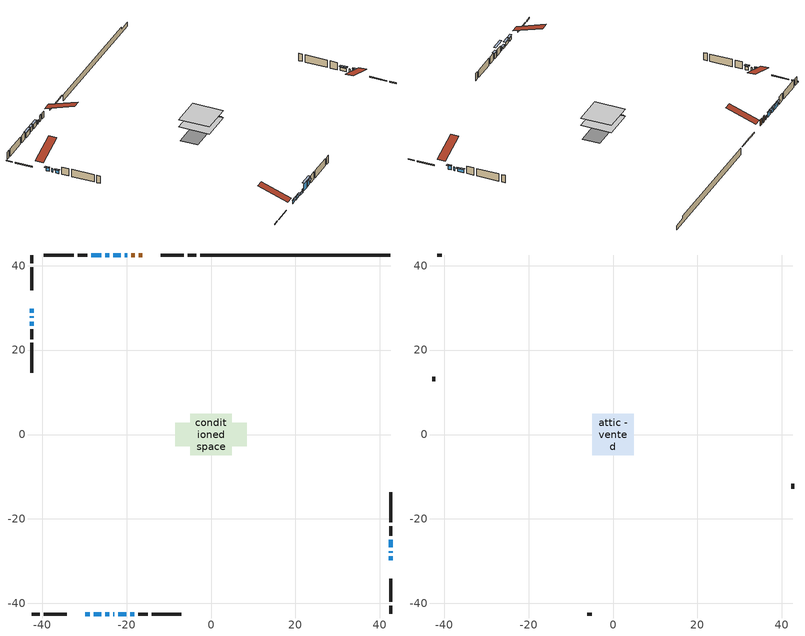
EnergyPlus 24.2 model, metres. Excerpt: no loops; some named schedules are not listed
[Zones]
conditioned space
 floor adiabatic (AdiabaticFloorConstruction): -4.86,-4.86 -4.86,4.86 4.86,4.86 4.86,-4.86 z0.53
 floor foundation (Slab1 construction): -8.5,-2.78 -8.5,2.78 8.5,2.78 8.5,-2.78 z-1.6
 wall outside (RimJoist1 construction): -3.51,42.53 -5.52,42.53 / -42.53,-42.53 -40.52,-42.53 / -42.53,42.53 -42.53,40.52 / 42.53,-42.53 42.53,-40.52 z0.53:0.83
 wall outside (RimJoist2 construction): -6.45,42.53 -11.88,42.53 / -39.59,-42.53 -34.16,-42.53 / -42.53,39.59 -42.53,34.16 / 42.53,-39.59 42.53,-34.16 z0.53:0.83
 wall outside (AdiabaticWallConstruction 1): -16.23,42.53 -17.13,42.53 / -18.06,42.53 -18.92,42.53 z0.53:2.56
 wall outside (AdiabaticWallConstruction): 42.53,-29.81 42.53,-28.89 / 42.53,-27.97 42.53,-27.66 / -19.85,42.53 -20.46,42.53 / -42.53,27.97 -42.53,27.66 / -23.21,-42.53 -22.87,-42.53 z0.53:1.75; -42.53,29.81 -42.53,28.89 / -29.81,-42.53 -28.74,-42.53 / -27.81,-42.53 -25.98,-42.53 / -42.53,26.73 -42.53,25.82 / 42.53,-26.73 42.53,-24.9 z0.53:1.6; -25.06,-42.53 -24.14,-42.53 z0.53:0.99; -21.39,42.53 -23.22,42.53 / -25.99,42.53 -28.43,42.53 z0.53:2.05; -21.94,-42.53 -20.11,-42.53 z0.53:2.66; -19.18,-42.53 -18.21,-42.53 z0.53:2.18; -24.15,42.53 -25.06,42.53 z0.53:2.06
 wall outside (Wall1 construction): -29.36,42.53 -31.63,42.53 / -17.29,-42.53 -15.01,-42.53 / -42.53,24.89 -42.53,22.61 / 42.53,-23.97 42.53,-21.7 z0.53:2.97
 wall outside (Wall2 construction): -32.56,42.53 -39.59,42.53 / -14.08,-42.53 -7.05,-42.53 / -42.53,21.69 -42.53,14.65 / 42.53,-20.77 42.53,-13.74 z0.53:2.97
 wall foundation (FoundationWall1 construction): -2.58,42.53,-1.6 -2.58,42.53,0.53 38.02,42.53,0.53 38.02,42.53,-0.28 42.53,42.53,-0.28 42.53,42.53,-1.6
 window (WindowConstruction): 42.53,-29.81 42.53,-28.89 z0.53:1.75
 window (WindowConstruction 7): -42.53,29.81 -42.53,28.89 z0.53:1.6
 window (WindowConstruction 8): -29.81,-42.53 -28.74,-42.53 z0.53:1.6
 window (WindowConstruction 9): -27.81,-42.53 -25.98,-42.53 z0.53:1.6
 window (WindowConstruction 10): -25.05,-42.53 -24.14,-42.53 z0.53:0.99
 window (WindowConstruction 12): 42.53,-27.96 42.53,-27.66 z0.53:1.75
 window (WindowConstruction 13): -19.85,42.53 -20.46,42.53 z0.53:1.75
 window (WindowConstruction 14): -42.53,27.96 -42.53,27.66 z0.53:1.75
 window (WindowConstruction 15): -23.21,-42.53 -22.87,-42.53 z0.53:1.75
 window (WindowConstruction 1): -21.39,42.53 -23.22,42.53 z0.53:2.05
 window (WindowConstruction 2): -42.53,26.73 -42.53,25.82 z0.53:1.6
 window (WindowConstruction 3): -21.94,-42.53 -20.11,-42.53 z0.53:2.66
 window (WindowConstruction 11): -19.18,-42.53 -18.21,-42.53 z0.53:2.18
 window (WindowConstruction 4): 42.53,-26.73 42.53,-24.9 z0.53:1.6
 window (WindowConstruction 5): -24.15,42.53 -25.06,42.53 z0.53:2.05
 window (WindowConstruction 6): -25.99,42.53 -28.43,42.53 z0.53:2.05
 door (Door): -16.23,42.53 -17.13,42.53 z0.53:2.56
 door (Door 1): -18.06,42.53 -18.92,42.53 z0.53:2.56
 ceiling adiabatic (AdiabaticFloorConstruction): 4.86,-4.86 4.86,4.86 -4.86,4.86 -4.86,-4.86 z0.53
attic - vented
 floor to conditioned space (Floor1 construction Reversed): -4.86,-4.86 -4.86,4.86 4.86,4.86 4.86,-4.86 z2.97
 wall outside (Wall3 construction): -40.52,42.53 -41.6,42.53 / -6.12,-42.53 -5.04,-42.53 / -42.53,13.72 -42.53,12.64 / 42.53,-12.81 42.53,-11.73 z0.53:2.97
 roof outside (Roof1 construction): -15.3,42.53,2.97 -15.3,33.07,6.12 -12.81,33.07,6.12 -12.81,42.53,2.97; -30.74,-42.53,2.97 -30.74,-33.07,6.12 -33.23,-33.07,6.12 -33.23,-42.53,2.97; -42.53,30.74,2.97 -33.07,30.74,6.12 -33.07,33.23,6.12 -42.53,33.23,2.97; 42.53,-30.74,2.97 33.07,-30.74,6.12 33.07,-33.23,6.12 42.53,-33.23,2.97
shading: 42.53,-28.59 42.53,-30.11 43.14,-30.11 43.14,-28.59 z2.05; -42.53,28.59 -42.53,30.11 -43.14,30.11 -43.14,28.59 z1.9; -28.44,-42.53 -30.11,-42.53 -30.11,-43.14 -28.44,-43.14 z1.9; -25.68,-42.53 -28.11,-42.53 -28.11,-43.14 -25.68,-43.14 z1.9; -23.84,-42.53 -25.35,-42.53 -25.35,-43.14 -23.84,-43.14 z1.29; -23.52,42.53 -21.09,42.53 -21.09,43.14 -23.52,43.14 z2.35; -42.53,25.52 -42.53,27.03 -43.14,27.03 -43.14,25.52 z1.9; -18.89,-42.53 -23.16,-42.53 -23.16,-43.14 -18.89,-43.14 z3.88; -17.92,-42.53 -19.48,-42.53 -19.48,-43.14 -17.92,-43.14 z2.48; 42.53,-24.6 42.53,-27.03 43.14,-27.03 43.14,-24.6 z1.9; -25.36,42.53 -23.85,42.53 -23.85,43.14 -25.36,43.14 z2.35; -28.73,42.53 -25.69,42.53 -25.69,43.14 -28.73,43.14 z2.35
[Building]
Building 1: Terrain=Suburbs
[Site:Location]
Quebec Intl AP_QC: Latitude {deg}=46.8; Longitude {deg}=-71.38; Time Zone {hr}=-5; Elevation {m}=74; Keep Site Location Information=Yes
[Site:GroundTemperature:Shallow]
0.0108218, -2.24938, -2.43038, -1.3578, 2.94801, 7.23376, 10.9493, 13.303, 13.5029, 11.5886, 7.96783, 3.81355
[Site:WaterMainsTemperature]
Calculation Method=Schedule; Temperature Schedule=mains temperature schedule
[Material] Roughness=Rough; Thermal Absorptance=0.9
Name | Thickness {m} | Conductivity {W/m-K} | Density {kg/m3} | Specific Heat {J/kg-K} | Solar Absorptance | Visible Absorptance
asphalt or fiberglass shingles | 0.00635 | 0.162714 | 1121.4 | 1465.45 | 0.4 | 0.4
ceiling loosefill ins | 0.0846667 | 0.0480833 | 16.02 | 1046.75 | 0.7 | 0.7
ceiling stud and cavity | 0.1397 | 0.610272 | 65.682 | 1177.47 | 0.7 | 0.7
concrete 4.0 in. | 0.1016 | 1.803125 | 2242.8 | 837.4 | 0.7 | 0.7
concrete 8.0 in. | 0.2032 | 1.803125 | 2242.8 | 837.4 | 0.7 | 0.7
door material | 0.04445 | 0.0451087 | 512.64 | 1214.23 | 0.7 | 0.7
exterior vertical ins | 0.0448461 | 0.029427 | 32.04 | 1214.23 | 0.7 | 0.7
floor covering | 0.0127 | 0.0433444 | 54.468 | 1339.84 | 0.6 | 0.6
floor rigid ins; wall rigid ins | 0.512978 | 0.029427 | 32.04 | 1214.23 | 0.7 | 0.7
floor stud and cavity | 0.1397 | 1.75129 | 37.0049 | 1207.88 | 0.7 | 0.7
furniture material conditioned space 1 | 0.1524 | 0.115458 | 640.8 | 1214.23 | 0.6 | 0.6
gypsum board | 0.0127 | 0.160291 | 801 | 837.4 | 0.6 | 0.6
gypsum board 1 | 0.0127 | 0.160291 | 801 | 837.4 | 0.7 | 0.7
osb sheathing 0.5 in. | 0.0127 | 0.115458 | 512.64 | 1214.23 | 0.7 | 0.7
osb sheathing 0.75 in. | 0.01905 | 0.115458 | 512.64 | 1214.23 | 0.7 | 0.7
osb sheathing 2.0 in. | 0.0508 | 0.115458 | 512.64 | 1214.23 | 0.7 | 0.7
rim joist rigid ins | 0.051816 | 0.029427 | 32.04 | 1214.23 | 0.7 | 0.7
rim joist stud and cavity | 0.0508 | 0.0384369 | 125.044 | 1163.47 | 0.6 | 0.6
rim joist stud and cavity 1 | 0.0508 | 0.0402607 | 125.044 | 1163.47 | 0.6 | 0.6
wall stud and cavity | 0.1397 | 0.0806284 | 139.0536 | 1170.24 | 0.7 | 0.7
wall stud and cavity 1 | 0.1397 | 0.0820459 | 139.0536 | 1170.24 | 0.7 | 0.7
wall stud and cavity 2 | 0.0889 | 6.1454 | 50.32683 | 1063.81 | 0.6 | 0.6
wall stud and cavity 3 | 0.0889 | 0.380278 | 52.3479 | 1209.89 | 0.7 | 0.7
wall stud and cavity 4 | 0.0889 | 0.391764 | 83.0341 | 1211.67 | 0.7 | 0.7
wood siding | 0.0254 | 0.102417 | 544.68 | 1172.36 | 0.4 | 0.4
wood siding 1 | 0.00254 | 0.102417 | 544.68 | 1172.36 | 0.4 | 0.4
wood siding 2; wood siding 3; wood siding 4 | 0.0254 | 0.102417 | 544.68 | 1172.36 | 0.7 | 0.7
[WindowMaterial:SimpleGlazingSystem]
Name | U-Factor {W/m2-K} | Solar Heat Gain Coefficient
WindowMaterial | 1.52852 | 0.35
WindowMaterial 1 | 1.39736 | 0.39
WindowMaterial 10 | 4.45837 | 0.47
WindowMaterial 2 | 1.54839 | 0.35
WindowMaterial 3 | 1.36102 | 0.4
WindowMaterial 4 | 1.5007 | 0.36
WindowMaterial 5 | 1.3718 | 0.4
WindowMaterial 6 | 1.52057 | 0.35
WindowMaterial 7 | 1.75848 | 0.28
WindowMaterial 8 | 6.58705 | 0.79
WindowMaterial 9 | 4.349348 | 0.45
[Construction]
AdiabaticFloorConstruction: floor stud and cavity, floor rigid ins, osb sheathing 0.75 in., floor covering
AdiabaticWallConstruction: wood siding 3, wall rigid ins, wall stud and cavity 3, gypsum board
AdiabaticWallConstruction 1: wood siding 4, wall rigid ins, wall stud and cavity 3, gypsum board
Door; Door 1: door material
Floor1 construction Reversed: gypsum board, ceiling stud and cavity, ceiling loosefill ins
FoundationWall1 construction: concrete 8.0 in., gypsum board 1
furniture construction conditioned space 1: furniture material conditioned space 1
PartitionWallConstruction: gypsum board, wall stud and cavity 4, gypsum board
RimJoist1 construction: wood siding 2, rim joist rigid ins, osb sheathing 2.0 in., rim joist stud and cavity
RimJoist2 construction: wood siding 2, rim joist rigid ins, osb sheathing 2.0 in., rim joist stud and cavity 1
Roof1 construction: asphalt or fiberglass shingles
Slab1 construction: concrete 4.0 in.
Wall1 construction: wood siding, osb sheathing 0.5 in., wall stud and cavity, gypsum board
Wall2 construction: wood siding, osb sheathing 0.5 in., wall stud and cavity 1, gypsum board
Wall3 construction: wood siding 1, wall stud and cavity 2
WindowConstruction: WindowMaterial
WindowConstruction 1: WindowMaterial 1
WindowConstruction 10: WindowMaterial 7
WindowConstruction 11: WindowMaterial 8
WindowConstruction 12; WindowConstruction 13; WindowConstruction 14: WindowMaterial 9
WindowConstruction 15: WindowMaterial 10
WindowConstruction 2; WindowConstruction 4; WindowConstruction 7; WindowConstruction 9: WindowMaterial 2
WindowConstruction 3: WindowMaterial 3
WindowConstruction 5: WindowMaterial 4
WindowConstruction 6: WindowMaterial 5
WindowConstruction 8: WindowMaterial 6
[Zone] Multiplier=1; Part of Total Floor Area=Yes
Name | Volume {m3}
attic - vented | 48.4015
conditioned space | 465.4
[Space]
Name | Zone | Volume {m3}
attic - vented 1 | attic - vented | 48.4015
conditioned space 1 | conditioned space | 465.4
[ZoneInfiltration:EffectiveLeakageArea]
infil attic - vented 1: Zone or Space=attic - vented 1; Schedule=Always On Discrete; Effective Air Leakage Area {cm2}=3488.49; Stack Coefficient=0.000389011; Wind Coefficient=1.3326e-05
[ZoneMixing]
whole house fan mix: Zone or Space=attic - vented; Schedule=Always On Continuous; Design Flow Rate Calculation Method=Flow/Zone; Design Flow Rate {m3/s}=0; Source Zone or Space=conditioned space
[SurfaceProperty:ExposedFoundationPerimeter]
Slab1: Exposed Perimeter Calculation Method=TotalExposedPerimeter; Total Exposed Perimeter {m}=45.111
[InternalMass] Zone or ZoneList=conditioned space; Space or SpaceList=conditioned space 1
Name | Construction | Surface Area {m2}
furniture mass conditioned space 1 | furniture construction conditioned space 1 | 75.6
partition wall mass | PartitionWallConstruction | 189
[Lights]
interior lighting: Zone or ZoneList or Space or SpaceList=conditioned space 1; Schedule=interior lighting schedule; Design Level Calculation Method=LightingLevel; Lighting Level {W}=343.2; Return Air Fraction=0; Fraction Radiant=0.6; Fraction Visible=0.2; Fraction Replaceable=1
[People]
occupants: Zone or ZoneList or Space or SpaceList=conditioned space 1; Number of People Schedule=occupants schedule; Number of People Calculation Method=People; Number of People=3; Fraction Radiant=0.314171; Sensible Heat Fraction=0.56303; Activity Level Schedule=occupants activity schedule; Carbon Dioxide Generation Rate {m3/s-W}=0; Enable ASHRAE 55 Comfort Warnings=No; Mean Radiant Temperature Calculation Type=EnclosureAveraged
[ElectricEquipment] Zone or ZoneList or Space or SpaceList=conditioned space 1; Design Level Calculation Method=EquipmentLevel
Name | Schedule | Design Level {W} | Fraction Latent | Fraction Radiant | Fraction Lost
clothes dryer | clothes dryer schedule | 140.772 | 0.015 | 0.081 | 0.85
clothes washer | clothes washer schedule | 32.1985 | 0.03 | 0.162 | 0.7
cooking range | cooking range schedule | 215.147 | 0.08 | 0.432 | 0.2
dishwasher | dishwasher schedule | 66.8632 | 0.3 | 0.18 | 0.4
fridge | fridge schedule | 72.9452 | 0 | 0.6 | 0
mech vent bath fan 0 | mech vent bath fan 0 schedule | 50.2 | 0 | 0 | 1
mech vent house fan | mech vent house fan schedule | 0 | 0 | 0 | 1
mech vent house fan cfis | mech vent house fan cfis schedule | 0 | 0 | 0 | 0
mech vent range fan 0 | mech vent range fan 0 schedule | 57 | 0 | 0 | 1
misc plug loads | misc plug loads schedule | 494.7 | 0.045 | 0.513 | 0.1
whole house fan | Always On Discrete | 0 | 0 | 0 | 1
[OtherEquipment] Zone or ZoneList or Space or SpaceList=conditioned space 1; Design Level Calculation Method=EquipmentLevel
Name | Fuel Type | Schedule | Design Level {W} | Fraction Latent | Fraction Radiant | Fraction Lost
clothes dryer 1 | Electricity | clothes dryer schedule | 0 | 0.015 | 0.081 | 0.85
cooking range 1 | Electricity | cooking range schedule | 0 | 0.08 | 0.432 | 0.2
general water use latent | None | general water use schedule | 62.594 | 1 | 0 | 0
general water use sensible | None | general water use schedule | -61.6891 | 0 | 0.6 | 0
mech vent house fan latent load | None | Always On Discrete | 0 | 1 | 0 | 0
mech vent house fan sensible load | None | Always On Discrete | 0 | 0 | 0 | 0
water heater energy adjustment1 | Electricity | Always On Discrete | 0.01 | 0 | 0 | 1
[ZoneInfiltration:DesignFlowRate] Zone or ZoneList or Space or SpaceList=conditioned space 1; Schedule=Always On Discrete; Design Flow Rate Calculation Method=Flow/Zone; Design Flow Rate {m3/s}=0
infil flow; natural vent flow; whole house fan flow
[AvailabilityManager:Scheduled]
furnace airloop Availability Manager: Schedule=Always On Discrete
[Foundation:Kiva]
Foundation Kiva 1: Initial Indoor Air Temperature {C}=18; Wall Height Above Grade {m}=0.530017; Wall Depth Below Slab {m}=0.2032; Custom Block Material Name 1=exterior vertical ins; Custom Block Depth 1 {m}=2.13; Custom Block X Position 1 {m}=0.2159; Custom Block Z Position 1 {m}=0
[Foundation:Kiva:Settings]
Soil Conductivity {W/m-K}=0.849921; Soil Density {kg/m3}=1842.3; Soil Specific Heat {J/kg-K}=418.7; Ground Solar Absorptivity=0.9; Ground Thermal Absorptivity=0.9; Ground Surface Roughness {m}=0.03; Far-Field Width {m}=40; Deep-Ground Boundary Condition=ZeroFlux; Deep-Ground Depth {m}=40; Minimum Cell Dimension {m}=0.2; Maximum Cell Growth Coefficient=3; Simulation Timestep=Timestep
[Exterior:Lights]
exterior lighting: Schedule=exterior lighting schedule; Design Level {W}=75.6
[EnergyManagementSystem:GlobalVariable]
furnace_airloop_Fan_RTF
infil_program_Qfan
infil_program_Qinf
natural_vent_program_Qnv
natural_vent_program_Qwhf
[EnergyManagementSystem:Sensor]
Name | Output:Variable or Output:Meter Index Key | Output:Variable or Output:Meter
airflow_gain | infil flow | Infiltration Sensible Heat Gain Energy
airflow_gain_1 | natural vent flow | Infiltration Sensible Heat Gain Energy
airflow_gain_2 | whole house fan flow | Infiltration Sensible Heat Gain Energy
airflow_loss | infil flow | Infiltration Sensible Heat Loss Energy
airflow_loss_1 | natural vent flow | Infiltration Sensible Heat Loss Energy
airflow_loss_2 | whole house fan flow | Infiltration Sensible Heat Loss Energy
clg_load_cond |  | Cooling:EnergyTransfer:Zone:CONDITIONED SPACE
clg_sp_s; clg_sp_s_1 | cooling setpoint | Schedule Value
clothes_dryer_exhaust_0_sch_s | clothes dryer exhaust 0 schedule | Schedule Value
cool_season | cooling season schedule | Schedule Value
htg_load_cond |  | Heating:EnergyTransfer:Zone:CONDITIONED SPACE
htg_sp_s; htg_sp_s_1 | heating setpoint | Schedule Value
ig_ee_conv | clothes dryer | Electric Equipment Convective Heating Energy
ig_ee_conv_2 | cooking range | Electric Equipment Convective Heating Energy
ig_ee_conv_4 | fridge | Electric Equipment Convective Heating Energy
ig_ee_conv_5 | misc plug loads | Electric Equipment Convective Heating Energy
ig_ee_conv_6 | whole house fan | Electric Equipment Convective Heating Energy
ig_ee_rad | clothes dryer | Electric Equipment Radiant Heating Energy
ig_ee_rad_2 | cooking range | Electric Equipment Radiant Heating Energy
ig_ee_rad_4 | fridge | Electric Equipment Radiant Heating Energy
ig_ee_rad_5 | misc plug loads | Electric Equipment Radiant Heating Energy
ig_ee_rad_6 | whole house fan | Electric Equipment Radiant Heating Energy
ig_lgt_conv | interior lighting | Lights Convective Heating Energy
ig_lgt_rad | interior lighting | Lights Radiant Heating Energy
ig_lgt_vis | interior lighting | Lights Visible Radiation Heating Energy
ig_oe_conv | clothes dryer 1 | Other Equipment Convective Heating Energy
ig_oe_conv_1 | cooking range 1 | Other Equipment Convective Heating Energy
ig_oe_conv_2 | general water use latent | Other Equipment Convective Heating Energy
ig_oe_conv_3 | general water use sensible | Other Equipment Convective Heating Energy
ig_oe_conv_4 | water heater energy adjustment1 | Other Equipment Convective Heating Energy
ig_oe_rad | clothes dryer 1 | Other Equipment Radiant Heating Energy
ig_oe_rad_1 | cooking range 1 | Other Equipment Radiant Heating Energy
ig_oe_rad_2 | general water use latent | Other Equipment Radiant Heating Energy
ig_oe_rad_3 | general water use sensible | Other Equipment Radiant Heating Energy
ig_oe_rad_4 | water heater energy adjustment1 | Other Equipment Radiant Heating Energy
ig_ppl_conv | occupants | People Convective Heating Energy
ig_ppl_rad | occupants | People Radiant Heating Energy
im_conv | furniture mass conditioned space 1 | Surface Inside Face Convection Heat Gain Energy
im_conv_1 | partition wall mass | Surface Inside Face Convection Heat Gain Energy
im_ig | furniture mass conditioned space 1 | Surface Inside Face Internal Gains Radiation Heat Gain Energy
im_ig_1 | partition wall mass | Surface Inside Face Internal Gains Radiation Heat Gain Energy
im_lgt | furniture mass conditioned space 1 | Surface Inside Face Lights Radiation Heat Gain Energy
im_lgt_1 | partition wall mass | Surface Inside Face Lights Radiation Heat Gain Energy
im_sol | furniture mass conditioned space 1 | Surface Inside Face Solar Radiation Heat Gain Energy
im_sol_1 | partition wall mass | Surface Inside Face Solar Radiation Heat Gain Energy
im_surf | furniture mass conditioned space 1 | Surface Inside Face Net Surface Thermal Radiation Heat Gain Energy
im_surf_1 | partition wall mass | Surface Inside Face Net Surface Thermal Radiation Heat Gain Energy
mech_vent_bath_fan_0_sch_s | mech vent bath fan 0 schedule | Schedule Value
mech_vent_range_fan_0_sch_s | mech vent range fan 0 schedule | Schedule Value
mv_conv | mech vent bath fan 0 | Electric Equipment Convective Heating Energy
mv_conv_1 | mech vent house fan | Electric Equipment Convective Heating Energy
mv_conv_2 | mech vent house fan cfis | Electric Equipment Convective Heating Energy
mv_conv_3 | mech vent range fan 0 | Electric Equipment Convective Heating Energy
mv_conv_4 | mech vent house fan latent load | Other Equipment Convective Heating Energy
mv_conv_5 | mech vent house fan sensible load | Other Equipment Convective Heating Energy
mv_rad | mech vent bath fan 0 | Electric Equipment Radiant Heating Energy
mv_rad_1 | mech vent house fan | Electric Equipment Radiant Heating Energy
mv_rad_2 | mech vent house fan cfis | Electric Equipment Radiant Heating Energy
mv_rad_3 | mech vent range fan 0 | Electric Equipment Radiant Heating Energy
mv_rad_4 | mech vent house fan latent load | Other Equipment Radiant Heating Energy
mv_rad_5 | mech vent house fan sensible load | Other Equipment Radiant Heating Energy
natural_vent_s | natural vent schedule | Schedule Value
out_pb_s |  | Site Outdoor Air Barometric Pressure
out_wt_s |  | Site Outdoor Air Humidity Ratio
site_vw_s |  | Site Wind Speed
ss_back_out | Window1 | Surface Window Shortwave from Zone Back Out Window Heat Transfer Rate
ss_back_out_1 | Window10 | Surface Window Shortwave from Zone Back Out Window Heat Transfer Rate
ss_back_out_10 | Window3 | Surface Window Shortwave from Zone Back Out Window Heat Transfer Rate
ss_back_out_11 | Window4 | Surface Window Shortwave from Zone Back Out Window Heat Transfer Rate
ss_back_out_12 | Window5 | Surface Window Shortwave from Zone Back Out Window Heat Transfer Rate
ss_back_out_13 | Window6 | Surface Window Shortwave from Zone Back Out Window Heat Transfer Rate
ss_back_out_14 | Window8 | Surface Window Shortwave from Zone Back Out Window Heat Transfer Rate
ss_back_out_15 | Window9 | Surface Window Shortwave from Zone Back Out Window Heat Transfer Rate
ss_back_out_2 | Window11 | Surface Window Shortwave from Zone Back Out Window Heat Transfer Rate
ss_back_out_3 | Window12 | Surface Window Shortwave from Zone Back Out Window Heat Transfer Rate
ss_back_out_4 | Window14 | Surface Window Shortwave from Zone Back Out Window Heat Transfer Rate
ss_back_out_5 | Window15 | Surface Window Shortwave from Zone Back Out Window Heat Transfer Rate
ss_back_out_6 | Window16 | Surface Window Shortwave from Zone Back Out Window Heat Transfer Rate
ss_back_out_7 | Window18 | Surface Window Shortwave from Zone Back Out Window Heat Transfer Rate
ss_back_out_8 | Window19 | Surface Window Shortwave from Zone Back Out Window Heat Transfer Rate
ss_back_out_9 | Window2 | Surface Window Shortwave from Zone Back Out Window Heat Transfer Rate
ss_conv | Door1 | Surface Inside Face Convection Heat Gain Energy
ss_conv_1 | Door2 | Surface Inside Face Convection Heat Gain Energy
ss_conv_10 | Window19 | Surface Inside Face Convection Heat Gain Energy
ss_conv_11 | Window2 | Surface Inside Face Convection Heat Gain Energy
ss_conv_12 | Window3 | Surface Inside Face Convection Heat Gain Energy
ss_conv_13 | Window4 | Surface Inside Face Convection Heat Gain Energy
ss_conv_14 | Window5 | Surface Inside Face Convection Heat Gain Energy
ss_conv_15 | Window6 | Surface Inside Face Convection Heat Gain Energy
ss_conv_16 | Window8 | Surface Inside Face Convection Heat Gain Energy
ss_conv_17 | Window9 | Surface Inside Face Convection Heat Gain Energy
ss_conv_2 | Window1 | Surface Inside Face Convection Heat Gain Energy
ss_conv_3 | Window10 | Surface Inside Face Convection Heat Gain Energy
ss_conv_4 | Window11 | Surface Inside Face Convection Heat Gain Energy
ss_conv_5 | Window12 | Surface Inside Face Convection Heat Gain Energy
ss_conv_6 | Window14 | Surface Inside Face Convection Heat Gain Energy
ss_conv_7 | Window15 | Surface Inside Face Convection Heat Gain Energy
ss_conv_8 | Window16 | Surface Inside Face Convection Heat Gain Energy
ss_conv_9 | Window18 | Surface Inside Face Convection Heat Gain Energy
ss_ig | Door1 | Surface Inside Face Internal Gains Radiation Heat Gain Energy
ss_ig_1 | Door2 | Surface Inside Face Internal Gains Radiation Heat Gain Energy
ss_ig_10 | Window19 | Surface Inside Face Internal Gains Radiation Heat Gain Energy
ss_ig_11 | Window2 | Surface Inside Face Internal Gains Radiation Heat Gain Energy
ss_ig_12 | Window3 | Surface Inside Face Internal Gains Radiation Heat Gain Energy
ss_ig_13 | Window4 | Surface Inside Face Internal Gains Radiation Heat Gain Energy
ss_ig_14 | Window5 | Surface Inside Face Internal Gains Radiation Heat Gain Energy
ss_ig_15 | Window6 | Surface Inside Face Internal Gains Radiation Heat Gain Energy
ss_ig_16 | Window8 | Surface Inside Face Internal Gains Radiation Heat Gain Energy
ss_ig_17 | Window9 | Surface Inside Face Internal Gains Radiation Heat Gain Energy
ss_ig_2 | Window1 | Surface Inside Face Internal Gains Radiation Heat Gain Energy
ss_ig_3 | Window10 | Surface Inside Face Internal Gains Radiation Heat Gain Energy
ss_ig_4 | Window11 | Surface Inside Face Internal Gains Radiation Heat Gain Energy
ss_ig_5 | Window12 | Surface Inside Face Internal Gains Radiation Heat Gain Energy
ss_ig_6 | Window14 | Surface Inside Face Internal Gains Radiation Heat Gain Energy
ss_ig_7 | Window15 | Surface Inside Face Internal Gains Radiation Heat Gain Energy
ss_ig_8 | Window16 | Surface Inside Face Internal Gains Radiation Heat Gain Energy
ss_ig_9 | Window18 | Surface Inside Face Internal Gains Radiation Heat Gain Energy
ss_lgt | Door1 | Surface Inside Face Lights Radiation Heat Gain Energy
ss_lgt_1 | Door2 | Surface Inside Face Lights Radiation Heat Gain Energy
ss_sol | Door1 | Surface Inside Face Solar Radiation Heat Gain Energy
ss_sol_1 | Door2 | Surface Inside Face Solar Radiation Heat Gain Energy
ss_surf | Door1 | Surface Inside Face Net Surface Thermal Radiation Heat Gain Energy
ss_surf_1 | Door2 | Surface Inside Face Net Surface Thermal Radiation Heat Gain Energy
ss_surf_10 | Window19 | Surface Inside Face Net Surface Thermal Radiation Heat Gain Energy
ss_surf_11 | Window2 | Surface Inside Face Net Surface Thermal Radiation Heat Gain Energy
ss_surf_12 | Window3 | Surface Inside Face Net Surface Thermal Radiation Heat Gain Energy
ss_surf_13 | Window4 | Surface Inside Face Net Surface Thermal Radiation Heat Gain Energy
ss_surf_14 | Window5 | Surface Inside Face Net Surface Thermal Radiation Heat Gain Energy
ss_surf_15 | Window6 | Surface Inside Face Net Surface Thermal Radiation Heat Gain Energy
ss_surf_16 | Window8 | Surface Inside Face Net Surface Thermal Radiation Heat Gain Energy
ss_surf_17 | Window9 | Surface Inside Face Net Surface Thermal Radiation Heat Gain Energy
ss_surf_2 | Window1 | Surface Inside Face Net Surface Thermal Radiation Heat Gain Energy
ss_surf_3 | Window10 | Surface Inside Face Net Surface Thermal Radiation Heat Gain Energy
